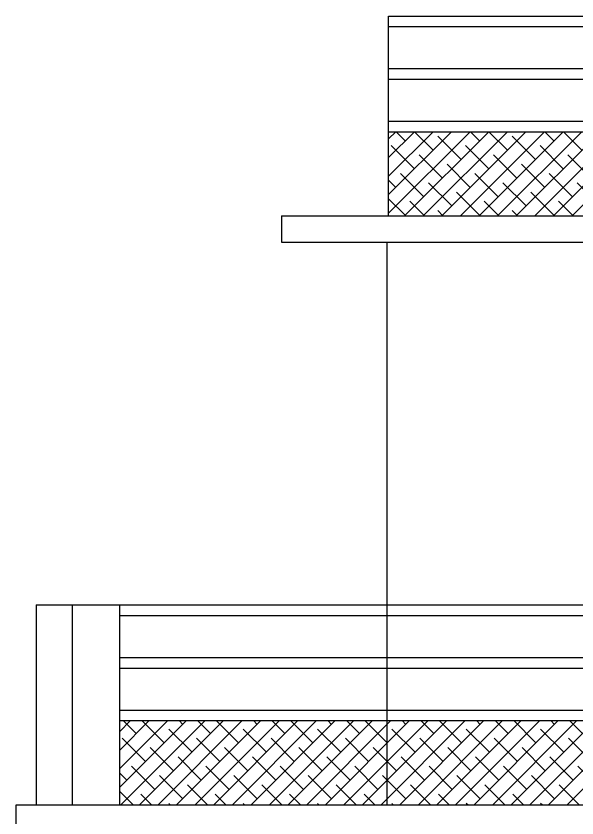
# Model space of a CAD drawing. Header units: inches. Extents: x -10117506 to -5032697, y -6529230 to -3253155.
# Drawn here: x -5046542.2 to -5046435.6, y -3258486.5 to -3258334 of the extents above; entities that cross this region are included whole.
import ezdxf

# ---------------------------------------------------------------- set-up
doc = ezdxf.new("R2010")
doc.units = ezdxf.units.IN
doc.header["$LTSCALE"] = 2
doc.header["$MEASUREMENT"] = 0
doc.layers.get('0').update_dxf_attribs({"linetype": 'CONTINUOUS'})

msp = doc.modelspace()

# ---------------------------------------------------------------- hatches: boundary and pattern name
at = {"ltscale": 0.5}
h = msp.add_hatch(dxfattribs=at)
h.set_pattern_fill('ANSI38', color=256, scale=20, style=0)
h.set_pattern_definition([(45, (11040.522, 5949.4276), (-1.767766953, 1.767766953), []), (135, (11040.522, 5949.4276), (-5.3033008589, 1.767766953), [6.25, -3.75])])
h.paths.add_polyline_path([(-5046471.4, -3258356.01), (-5046471.4, -3258372.01), (-5046098.44, -3258372.01), (-5046098.44, -3258356.01)])
h = msp.add_hatch(dxfattribs=at)
h.set_pattern_fill('ANSI38', color=256, scale=20, style=0)
h.set_pattern_definition([(45, (11646.984, 5942.773), (-1.767766953, 1.767766953), []), (135, (11646.984, 5942.773), (-5.3033008589, 1.767766953), [6.25, -3.75])])
h.paths.add_polyline_path([(-5046522.57, -3258468.01), (-5046522.57, -3258484.01), (-5046471.7, -3258484.01), (-5046471.7, -3258468.01)])
h.paths.add_polyline_path([(-5046471.7, -3258484.01), (-5046340.44, -3258484.01), (-5046340.44, -3258468.01), (-5046471.7, -3258468.01)])
h.paths.add_polyline_path([(-5046098.44, -3258468.01), (-5046331.44, -3258468.01), (-5046331.44, -3258484.01), (-5046098.44, -3258484.01)])

# ---------------------------------------------------------------- linework, layer by layer
for p, q in [((-5046471.4, -3258334.01), (-5046098.44, -3258334.01)), ((-5046471.4, -3258372.01), (-5046471.4, -3258334.01)), ((-5046471.4, -3258336.01), (-5046098.44, -3258336.01)), ((-5046471.4, -3258344.01), (-5046098.44, -3258344.01)), ((-5046471.4, -3258346.01), (-5046098.44, -3258346.01)), ((-5046471.4, -3258354.01), (-5046098.44, -3258354.01)), ((-5046471.4, -3258356.01), (-5046098.44, -3258356.01)), ((-5046491.78, -3258372.01), (-5046080.44, -3258372.01)), ((-5046491.78, -3258372.01), (-5046491.78, -3258377.01)), ((-5046491.78, -3258377.01), (-5046080.44, -3258377.01)), ((-5046471.7, -3258484.01), (-5046471.7, -3258377.01)), ((-5046538.45, -3258446.01), (-5046098.44, -3258446.01)), ((-5046538.45, -3258446.01), (-5046538.45, -3258484.01)), ((-5046531.59, -3258446.01), (-5046531.59, -3258484.01)), ((-5046522.57, -3258446.01), (-5046522.57, -3258484.01)), ((-5046522.57, -3258448.01), (-5046098.44, -3258448.01)), ((-5046522.57, -3258456.01), (-5046098.44, -3258456.01)), ((-5046522.57, -3258458.01), (-5046098.44, -3258458.01)), ((-5046522.57, -3258466.01), (-5046098.44, -3258466.01)), ((-5046522.57, -3258468.01), (-5046098.44, -3258468.01)), ((-5046542.25, -3258484.01), (-5046537.34, -3258484.01)), ((-5046542.25, -3258489.01), (-5046542.25, -3258484.01)), ((-5046537.34, -3258484.01), (-5046093.44, -3258484.01))]:
    msp.add_line(p, q, dxfattribs=at)

doc.saveas('drawing.dxf')
